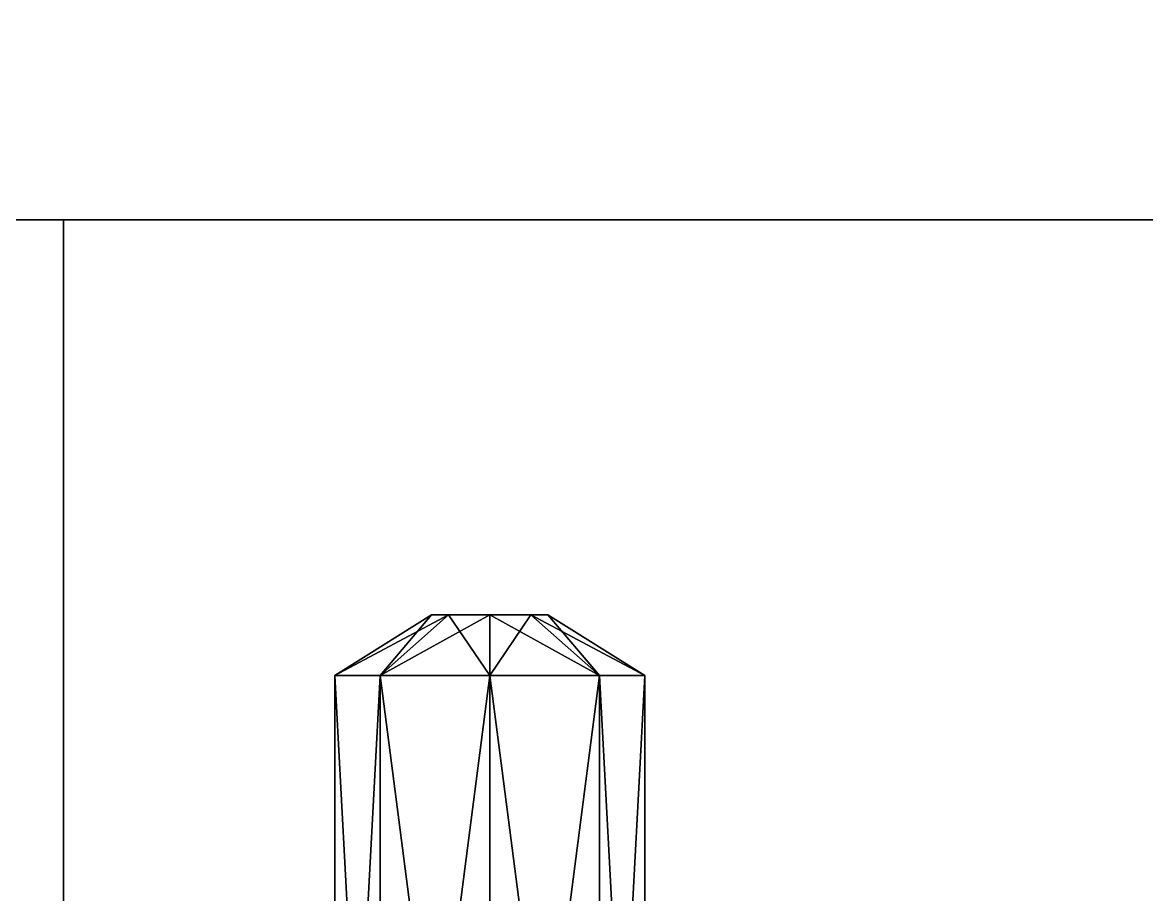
# Model space of a CAD drawing. Extents: x -150 to 2334, y -150 to 2984.
# Drawn here: x 1630.94 to 1659.95, y 2220.39 to 2242.89 of the extents above; entities that cross this region are included whole.
import ezdxf

# ---------------------------------------------------------------- set-up
doc = ezdxf.new("R2010")
doc.units = 0
for name, color, linetype in [('LAYER0', 7, 'CONTINUOUS'), ('LAYER176', 251, 'CONTINUOUS'), ('LAYER282', 7, 'CONTINUOUS'), ('LAYER283', 7, 'CONTINUOUS'), ('LAYER727', 251, 'CONTINUOUS'), ('LAYER728', 251, 'CONTINUOUS')]:
    doc.layers.add(name, color=color, linetype=linetype)

msp = doc.modelspace()

# ---------------------------------------------------------------- linework, layer by layer
at = {"layer": 'LAYER0', "invisible_edges": 1}
for points in [[(2334, 2984, -5), (-150, -150, -5), (-150, 2984, -5), (2334, 2984, -5)], [(-150, -150, -5), (2334, 2984, -5), (2334, -150, -5), (-150, -150, -5)], [(2334, -150), (-150, 2984), (-150, -150), (2334, -150)], [(-150, 2984), (2334, -150), (2334, 2984), (-150, 2984)]]:
    msp.add_3dface(points, dxfattribs=at)
at = {"layer": 'LAYER176', "invisible_edges": 1}
for points in [[(2164, 2237.792), (1614, 2219.792), (1614, 2237.792), (2164, 2237.792)], [(1614, 2219.792), (2164, 2237.792), (2164, 2219.792), (1614, 2219.792)], [(2164, 2219.792, 2350), (1614, 2237.792, 2350), (1614, 2219.792, 2350), (2164, 2219.792, 2350)], [(1614, 2237.792, 2350), (2164, 2219.792, 2350), (2164, 2237.792, 2350), (1614, 2237.792, 2350)], [(1614, 2237.792, 2350), (2164, 2237.792), (1614, 2237.792), (1614, 2237.792, 2350)], [(2164, 2237.792), (1614, 2237.792, 2350), (2164, 2237.792, 2350), (2164, 2237.792)]]:
    msp.add_3dface(points, dxfattribs=at)
at = {"layer": 'LAYER282'}
for points in [[(1639, 2226.042, 24), (1641.939, 2227.604, 25.06066), (1641.5, 2227.604, 24), (1639, 2226.042, 24)], [(1640.172, 2226.042, 26.82843), (1641.939, 2227.604, 25.06066), (1639, 2226.042, 24), (1640.172, 2226.042, 26.82843)], [(1639, 2226.042, 24), (1641.5, 2227.604, 24), (1640.172, 2226.042, 21.17157), (1639, 2226.042, 24)], [(1639, 2226.042, 24), (1640.172, 2226.042, 26.82843), (1641.5, 2227.604, 24), (1639, 2226.042, 24)], [(1639, 2226.042, 24), (1641.5, 2227.604, 24), (1640.172, 2226.042, 21.17157), (1639, 2226.042, 24)], [(1640.172, 2226.042, 26.82843), (1643, 2227.604, 25.5), (1641.939, 2227.604, 25.06066), (1640.172, 2226.042, 26.82843)], [(1643, 2226.042, 28), (1643, 2227.604, 25.5), (1640.172, 2226.042, 26.82843), (1643, 2226.042, 28)], [(1640.172, 2226.042, 21.17157), (1641.5, 2227.604, 24), (1641.939, 2227.604, 22.93934), (1640.172, 2226.042, 21.17157)], [(1640.172, 2226.042, 21.17157), (1643, 2227.604, 22.5), (1643, 2226.042, 20), (1640.172, 2226.042, 21.17157)], [(1641.939, 2227.604, 22.93934), (1643, 2227.604, 22.5), (1640.172, 2226.042, 21.17157), (1641.939, 2227.604, 22.93934)], [(1640.172, 2226.042, 26.82843), (1641.939, 2227.604, 25.06066), (1641.5, 2227.604, 24), (1640.172, 2226.042, 26.82843)], [(1640.172, 2226.042, 26.82843), (1643, 2226.042, 28), (1641.939, 2227.604, 25.06066), (1640.172, 2226.042, 26.82843)], [(1641.5, 2227.604, 24), (1641.939, 2227.604, 22.93934), (1640.172, 2226.042, 21.17157), (1641.5, 2227.604, 24)], [(1640.172, 2226.042, 21.17157), (1641.939, 2227.604, 22.93934), (1643, 2226.042, 20), (1640.172, 2226.042, 21.17157)], [(1641.5, 2227.604, 24), (1643, 2227.604, 22.5), (1641.939, 2227.604, 22.93934), (1641.5, 2227.604, 24)], [(1641.939, 2227.604, 25.06066), (1643, 2227.604, 22.5), (1641.5, 2227.604, 24), (1641.939, 2227.604, 25.06066)], [(1641.5, 2227.604, 24), (1641.939, 2227.604, 22.93934), (1641.939, 2227.604, 25.06066), (1641.5, 2227.604, 24)], [(1643, 2227.604, 25.5), (1641.939, 2227.604, 25.06066), (1643, 2227.604, 22.5), (1643, 2227.604, 25.5)], [(1643, 2226.042, 28), (1643, 2227.604, 25.5), (1641.939, 2227.604, 25.06066), (1643, 2226.042, 28)], [(1641.939, 2227.604, 25.06066), (1643, 2227.604, 25.5), (1643, 2227.604, 22.5), (1641.939, 2227.604, 25.06066)], [(1641.939, 2227.604, 25.06066), (1641.939, 2227.604, 22.93934), (1643, 2227.604, 22.5), (1641.939, 2227.604, 25.06066)], [(1641.939, 2227.604, 22.93934), (1643, 2227.604, 22.5), (1643, 2226.042, 20), (1641.939, 2227.604, 22.93934)], [(1643, 2226.042, 28), (1644.061, 2227.604, 25.06066), (1643, 2227.604, 25.5), (1643, 2226.042, 28)], [(1645.828, 2226.042, 26.82843), (1644.061, 2227.604, 25.06066), (1643, 2226.042, 28), (1645.828, 2226.042, 26.82843)], [(1643, 2227.604, 22.5), (1645.828, 2226.042, 21.17157), (1643, 2226.042, 20), (1643, 2227.604, 22.5)], [(1644.061, 2227.604, 22.93934), (1645.828, 2226.042, 21.17157), (1643, 2227.604, 22.5), (1644.061, 2227.604, 22.93934)], [(1644.061, 2227.604, 25.06066), (1643, 2227.604, 25.5), (1644.061, 2227.604, 22.93934), (1644.061, 2227.604, 25.06066)], [(1644.061, 2227.604, 22.93934), (1643, 2227.604, 25.5), (1643, 2227.604, 22.5), (1644.061, 2227.604, 22.93934)], [(1645.828, 2226.042, 26.82843), (1644.061, 2227.604, 25.06066), (1643, 2227.604, 25.5), (1645.828, 2226.042, 26.82843)], [(1643, 2226.042, 28), (1645.828, 2226.042, 26.82843), (1643, 2227.604, 25.5), (1643, 2226.042, 28)], [(1643, 2227.604, 25.5), (1644.061, 2227.604, 25.06066), (1644.061, 2227.604, 22.93934), (1643, 2227.604, 25.5)], [(1643, 2227.604, 25.5), (1644.061, 2227.604, 22.93934), (1643, 2227.604, 22.5), (1643, 2227.604, 25.5)], [(1644.061, 2227.604, 22.93934), (1645.828, 2226.042, 21.17157), (1643, 2226.042, 20), (1644.061, 2227.604, 22.93934)], [(1643, 2227.604, 22.5), (1644.061, 2227.604, 22.93934), (1643, 2226.042, 20), (1643, 2227.604, 22.5)], [(1645.828, 2226.042, 26.82843), (1644.061, 2227.604, 25.06066), (1644.5, 2227.604, 24), (1645.828, 2226.042, 26.82843)], [(1644.5, 2227.604, 24), (1645.828, 2226.042, 21.17157), (1644.061, 2227.604, 22.93934), (1644.5, 2227.604, 24)], [(1644.5, 2227.604, 24), (1644.061, 2227.604, 25.06066), (1644.061, 2227.604, 22.93934), (1644.5, 2227.604, 24)], [(1644.061, 2227.604, 25.06066), (1645.828, 2226.042, 26.82843), (1644.5, 2227.604, 24), (1644.061, 2227.604, 25.06066)], [(1647, 2226.042, 24), (1645.828, 2226.042, 21.17157), (1644.061, 2227.604, 22.93934), (1647, 2226.042, 24)], [(1644.5, 2227.604, 24), (1647, 2226.042, 24), (1644.061, 2227.604, 22.93934), (1644.5, 2227.604, 24)], [(1644.061, 2227.604, 25.06066), (1644.5, 2227.604, 24), (1644.061, 2227.604, 22.93934), (1644.061, 2227.604, 25.06066)], [(1647, 2226.042, 24), (1645.828, 2226.042, 26.82843), (1644.5, 2227.604, 24), (1647, 2226.042, 24)], [(1647, 2226.042, 24), (1645.828, 2226.042, 21.17157), (1644.5, 2227.604, 24), (1647, 2226.042, 24)], [(1645.828, 2226.042, 26.82843), (1647, 2226.042, 24), (1644.5, 2227.604, 24), (1645.828, 2226.042, 26.82843)], [(1639, 2204.167, 24), (1640.172, 2226.042, 26.82843), (1639, 2226.042, 24), (1639, 2204.167, 24)], [(1640.172, 2204.167, 26.82843), (1640.172, 2226.042, 26.82843), (1639, 2204.167, 24), (1640.172, 2204.167, 26.82843)], [(1640.172, 2204.167, 21.17157), (1639, 2226.042, 24), (1640.172, 2226.042, 21.17157), (1640.172, 2204.167, 21.17157)], [(1639, 2204.167, 24), (1639, 2226.042, 24), (1640.172, 2204.167, 21.17157), (1639, 2204.167, 24)], [(1640.172, 2204.167, 26.82843), (1639, 2226.042, 24), (1640.172, 2226.042, 26.82843), (1640.172, 2204.167, 26.82843)], [(1639, 2204.167, 24), (1640.172, 2204.167, 26.82843), (1639, 2226.042, 24), (1639, 2204.167, 24)], [(1639, 2204.167, 24), (1639, 2226.042, 24), (1640.172, 2226.042, 21.17157), (1639, 2204.167, 24)], [(1640.172, 2204.167, 21.17157), (1640.172, 2226.042, 21.17157), (1639, 2204.167, 24), (1640.172, 2204.167, 21.17157)], [(1640.172, 2204.167, 26.82843), (1639, 2226.042, 24), (1640.172, 2226.042, 26.82843), (1640.172, 2204.167, 26.82843)], [(1639, 2204.167, 24), (1640.172, 2204.167, 26.82843), (1639, 2226.042, 24), (1639, 2204.167, 24)], [(1639, 2204.167, 24), (1639, 2226.042, 24), (1640.172, 2226.042, 21.17157), (1639, 2204.167, 24)], [(1640.172, 2204.167, 21.17157), (1640.172, 2226.042, 21.17157), (1639, 2204.167, 24), (1640.172, 2204.167, 21.17157)], [(1640.172, 2204.167, 26.82843), (1643, 2226.042, 28), (1640.172, 2226.042, 26.82843), (1640.172, 2204.167, 26.82843)], [(1643, 2204.167, 28), (1643, 2226.042, 28), (1640.172, 2204.167, 26.82843), (1643, 2204.167, 28)], [(1640.172, 2226.042, 21.17157), (1643, 2204.167, 20), (1640.172, 2204.167, 21.17157), (1640.172, 2226.042, 21.17157)], [(1643, 2226.042, 20), (1643, 2204.167, 20), (1640.172, 2226.042, 21.17157), (1643, 2226.042, 20)], [(1643, 2204.167, 28), (1643, 2226.042, 28), (1640.172, 2226.042, 26.82843), (1643, 2204.167, 28)], [(1640.172, 2204.167, 26.82843), (1640.172, 2226.042, 26.82843), (1643, 2204.167, 28), (1640.172, 2204.167, 26.82843)], [(1643, 2204.167, 28), (1643, 2226.042, 28), (1640.172, 2226.042, 26.82843), (1643, 2204.167, 28)], [(1640.172, 2204.167, 26.82843), (1640.172, 2226.042, 26.82843), (1643, 2204.167, 28), (1640.172, 2204.167, 26.82843)], [(1643, 2226.042, 20), (1643, 2204.167, 20), (1640.172, 2204.167, 21.17157), (1643, 2226.042, 20)], [(1640.172, 2226.042, 21.17157), (1640.172, 2204.167, 21.17157), (1643, 2226.042, 20), (1640.172, 2226.042, 21.17157)], [(1643, 2204.167, 28), (1643, 2226.042, 28), (1645.828, 2226.042, 26.82843), (1643, 2204.167, 28)], [(1645.828, 2204.167, 26.82843), (1643, 2204.167, 28), (1645.828, 2226.042, 26.82843), (1645.828, 2204.167, 26.82843)], [(1643, 2226.042, 20), (1645.828, 2204.167, 21.17157), (1643, 2204.167, 20), (1643, 2226.042, 20)], [(1645.828, 2226.042, 21.17157), (1645.828, 2204.167, 21.17157), (1643, 2226.042, 20), (1645.828, 2226.042, 21.17157)], [(1643, 2204.167, 28), (1645.828, 2204.167, 26.82843), (1645.828, 2226.042, 26.82843), (1643, 2204.167, 28)], [(1643, 2226.042, 28), (1643, 2204.167, 28), (1645.828, 2226.042, 26.82843), (1643, 2226.042, 28)], [(1645.828, 2204.167, 26.82843), (1643, 2226.042, 28), (1645.828, 2226.042, 26.82843), (1645.828, 2204.167, 26.82843)], [(1643, 2204.167, 28), (1645.828, 2204.167, 26.82843), (1643, 2226.042, 28), (1643, 2204.167, 28)], [(1645.828, 2226.042, 21.17157), (1643, 2204.167, 20), (1645.828, 2204.167, 21.17157), (1645.828, 2226.042, 21.17157)], [(1643, 2226.042, 20), (1645.828, 2226.042, 21.17157), (1643, 2204.167, 20), (1643, 2226.042, 20)], [(1645.828, 2204.167, 26.82843), (1647, 2226.042, 24), (1645.828, 2226.042, 26.82843), (1645.828, 2204.167, 26.82843)], [(1647, 2204.167, 24), (1647, 2226.042, 24), (1645.828, 2204.167, 26.82843), (1647, 2204.167, 24)], [(1645.828, 2226.042, 21.17157), (1647, 2204.167, 24), (1645.828, 2204.167, 21.17157), (1645.828, 2226.042, 21.17157)], [(1647, 2226.042, 24), (1647, 2204.167, 24), (1645.828, 2226.042, 21.17157), (1647, 2226.042, 24)], [(1647, 2204.167, 24), (1647, 2226.042, 24), (1645.828, 2226.042, 26.82843), (1647, 2204.167, 24)], [(1645.828, 2204.167, 26.82843), (1645.828, 2226.042, 26.82843), (1647, 2204.167, 24), (1645.828, 2204.167, 26.82843)], [(1647, 2204.167, 24), (1647, 2226.042, 24), (1645.828, 2226.042, 26.82843), (1647, 2204.167, 24)], [(1645.828, 2204.167, 26.82843), (1645.828, 2226.042, 26.82843), (1647, 2204.167, 24), (1645.828, 2204.167, 26.82843)], [(1647, 2226.042, 24), (1647, 2204.167, 24), (1645.828, 2204.167, 21.17157), (1647, 2226.042, 24)], [(1645.828, 2226.042, 21.17157), (1645.828, 2204.167, 21.17157), (1647, 2226.042, 24), (1645.828, 2226.042, 21.17157)]]:
    msp.add_3dface(points, dxfattribs=at)
at = {"layer": 'LAYER283'}
for points in [[(1639, 2226.042, 56), (1641.939, 2227.604, 57.06066), (1641.5, 2227.604, 56), (1639, 2226.042, 56)], [(1640.172, 2226.042, 58.82843), (1641.939, 2227.604, 57.06066), (1639, 2226.042, 56), (1640.172, 2226.042, 58.82843)], [(1639, 2226.042, 56), (1641.5, 2227.604, 56), (1640.172, 2226.042, 53.17157), (1639, 2226.042, 56)], [(1639, 2226.042, 56), (1640.172, 2226.042, 58.82843), (1641.5, 2227.604, 56), (1639, 2226.042, 56)], [(1639, 2226.042, 56), (1641.5, 2227.604, 56), (1640.172, 2226.042, 53.17157), (1639, 2226.042, 56)], [(1640.172, 2226.042, 58.82843), (1643, 2227.604, 57.5), (1641.939, 2227.604, 57.06066), (1640.172, 2226.042, 58.82843)], [(1643, 2226.042, 60), (1643, 2227.604, 57.5), (1640.172, 2226.042, 58.82843), (1643, 2226.042, 60)], [(1640.172, 2226.042, 53.17157), (1641.5, 2227.604, 56), (1641.939, 2227.604, 54.93934), (1640.172, 2226.042, 53.17157)], [(1640.172, 2226.042, 53.17157), (1643, 2227.604, 54.5), (1643, 2226.042, 52), (1640.172, 2226.042, 53.17157)], [(1641.939, 2227.604, 54.93934), (1643, 2227.604, 54.5), (1640.172, 2226.042, 53.17157), (1641.939, 2227.604, 54.93934)], [(1640.172, 2226.042, 58.82843), (1641.939, 2227.604, 57.06066), (1641.5, 2227.604, 56), (1640.172, 2226.042, 58.82843)], [(1640.172, 2226.042, 58.82843), (1643, 2226.042, 60), (1641.939, 2227.604, 57.06066), (1640.172, 2226.042, 58.82843)], [(1641.5, 2227.604, 56), (1641.939, 2227.604, 54.93934), (1640.172, 2226.042, 53.17157), (1641.5, 2227.604, 56)], [(1640.172, 2226.042, 53.17157), (1641.939, 2227.604, 54.93934), (1643, 2226.042, 52), (1640.172, 2226.042, 53.17157)], [(1641.5, 2227.604, 56), (1643, 2227.604, 54.5), (1641.939, 2227.604, 54.93934), (1641.5, 2227.604, 56)], [(1641.939, 2227.604, 57.06066), (1643, 2227.604, 54.5), (1641.5, 2227.604, 56), (1641.939, 2227.604, 57.06066)], [(1641.5, 2227.604, 56), (1641.939, 2227.604, 54.93934), (1641.939, 2227.604, 57.06066), (1641.5, 2227.604, 56)], [(1643, 2227.604, 57.5), (1641.939, 2227.604, 57.06066), (1643, 2227.604, 54.5), (1643, 2227.604, 57.5)], [(1643, 2226.042, 60), (1643, 2227.604, 57.5), (1641.939, 2227.604, 57.06066), (1643, 2226.042, 60)], [(1641.939, 2227.604, 57.06066), (1643, 2227.604, 57.5), (1643, 2227.604, 54.5), (1641.939, 2227.604, 57.06066)], [(1641.939, 2227.604, 57.06066), (1641.939, 2227.604, 54.93934), (1643, 2227.604, 54.5), (1641.939, 2227.604, 57.06066)], [(1641.939, 2227.604, 54.93934), (1643, 2227.604, 54.5), (1643, 2226.042, 52), (1641.939, 2227.604, 54.93934)], [(1643, 2226.042, 60), (1644.061, 2227.604, 57.06066), (1643, 2227.604, 57.5), (1643, 2226.042, 60)], [(1645.828, 2226.042, 58.82843), (1644.061, 2227.604, 57.06066), (1643, 2226.042, 60), (1645.828, 2226.042, 58.82843)], [(1643, 2227.604, 54.5), (1645.828, 2226.042, 53.17157), (1643, 2226.042, 52), (1643, 2227.604, 54.5)], [(1644.061, 2227.604, 54.93934), (1645.828, 2226.042, 53.17157), (1643, 2227.604, 54.5), (1644.061, 2227.604, 54.93934)], [(1644.061, 2227.604, 57.06066), (1643, 2227.604, 57.5), (1644.061, 2227.604, 54.93934), (1644.061, 2227.604, 57.06066)], [(1644.061, 2227.604, 54.93934), (1643, 2227.604, 57.5), (1643, 2227.604, 54.5), (1644.061, 2227.604, 54.93934)], [(1645.828, 2226.042, 58.82843), (1644.061, 2227.604, 57.06066), (1643, 2227.604, 57.5), (1645.828, 2226.042, 58.82843)], [(1643, 2226.042, 60), (1645.828, 2226.042, 58.82843), (1643, 2227.604, 57.5), (1643, 2226.042, 60)], [(1643, 2227.604, 57.5), (1644.061, 2227.604, 57.06066), (1644.061, 2227.604, 54.93934), (1643, 2227.604, 57.5)], [(1643, 2227.604, 57.5), (1644.061, 2227.604, 54.93934), (1643, 2227.604, 54.5), (1643, 2227.604, 57.5)], [(1644.061, 2227.604, 54.93934), (1645.828, 2226.042, 53.17157), (1643, 2226.042, 52), (1644.061, 2227.604, 54.93934)], [(1643, 2227.604, 54.5), (1644.061, 2227.604, 54.93934), (1643, 2226.042, 52), (1643, 2227.604, 54.5)], [(1645.828, 2226.042, 58.82843), (1644.061, 2227.604, 57.06066), (1644.5, 2227.604, 56), (1645.828, 2226.042, 58.82843)], [(1644.5, 2227.604, 56), (1645.828, 2226.042, 53.17157), (1644.061, 2227.604, 54.93934), (1644.5, 2227.604, 56)], [(1644.5, 2227.604, 56), (1644.061, 2227.604, 57.06066), (1644.061, 2227.604, 54.93934), (1644.5, 2227.604, 56)], [(1644.061, 2227.604, 57.06066), (1645.828, 2226.042, 58.82843), (1644.5, 2227.604, 56), (1644.061, 2227.604, 57.06066)], [(1647, 2226.042, 56), (1645.828, 2226.042, 53.17157), (1644.061, 2227.604, 54.93934), (1647, 2226.042, 56)], [(1644.5, 2227.604, 56), (1647, 2226.042, 56), (1644.061, 2227.604, 54.93934), (1644.5, 2227.604, 56)], [(1644.061, 2227.604, 57.06066), (1644.5, 2227.604, 56), (1644.061, 2227.604, 54.93934), (1644.061, 2227.604, 57.06066)], [(1647, 2226.042, 56), (1645.828, 2226.042, 58.82843), (1644.5, 2227.604, 56), (1647, 2226.042, 56)], [(1647, 2226.042, 56), (1645.828, 2226.042, 53.17157), (1644.5, 2227.604, 56), (1647, 2226.042, 56)], [(1645.828, 2226.042, 58.82843), (1647, 2226.042, 56), (1644.5, 2227.604, 56), (1645.828, 2226.042, 58.82843)], [(1639, 2204.167, 56), (1640.172, 2226.042, 58.82843), (1639, 2226.042, 56), (1639, 2204.167, 56)], [(1640.172, 2204.167, 58.82843), (1640.172, 2226.042, 58.82843), (1639, 2204.167, 56), (1640.172, 2204.167, 58.82843)], [(1640.172, 2204.167, 53.17157), (1639, 2226.042, 56), (1640.172, 2226.042, 53.17157), (1640.172, 2204.167, 53.17157)], [(1639, 2204.167, 56), (1639, 2226.042, 56), (1640.172, 2204.167, 53.17157), (1639, 2204.167, 56)], [(1640.172, 2204.167, 58.82843), (1639, 2226.042, 56), (1640.172, 2226.042, 58.82843), (1640.172, 2204.167, 58.82843)], [(1639, 2204.167, 56), (1640.172, 2204.167, 58.82843), (1639, 2226.042, 56), (1639, 2204.167, 56)], [(1639, 2204.167, 56), (1639, 2226.042, 56), (1640.172, 2226.042, 53.17157), (1639, 2204.167, 56)], [(1640.172, 2204.167, 53.17157), (1640.172, 2226.042, 53.17157), (1639, 2204.167, 56), (1640.172, 2204.167, 53.17157)], [(1640.172, 2204.167, 58.82843), (1639, 2226.042, 56), (1640.172, 2226.042, 58.82843), (1640.172, 2204.167, 58.82843)], [(1639, 2204.167, 56), (1640.172, 2204.167, 58.82843), (1639, 2226.042, 56), (1639, 2204.167, 56)], [(1639, 2204.167, 56), (1639, 2226.042, 56), (1640.172, 2226.042, 53.17157), (1639, 2204.167, 56)], [(1640.172, 2204.167, 53.17157), (1640.172, 2226.042, 53.17157), (1639, 2204.167, 56), (1640.172, 2204.167, 53.17157)], [(1640.172, 2204.167, 58.82843), (1643, 2226.042, 60), (1640.172, 2226.042, 58.82843), (1640.172, 2204.167, 58.82843)], [(1643, 2204.167, 60), (1643, 2226.042, 60), (1640.172, 2204.167, 58.82843), (1643, 2204.167, 60)], [(1640.172, 2226.042, 53.17157), (1643, 2204.167, 52), (1640.172, 2204.167, 53.17157), (1640.172, 2226.042, 53.17157)], [(1643, 2226.042, 52), (1643, 2204.167, 52), (1640.172, 2226.042, 53.17157), (1643, 2226.042, 52)], [(1643, 2204.167, 60), (1643, 2226.042, 60), (1640.172, 2226.042, 58.82843), (1643, 2204.167, 60)], [(1640.172, 2204.167, 58.82843), (1640.172, 2226.042, 58.82843), (1643, 2204.167, 60), (1640.172, 2204.167, 58.82843)], [(1643, 2204.167, 60), (1643, 2226.042, 60), (1640.172, 2226.042, 58.82843), (1643, 2204.167, 60)], [(1640.172, 2204.167, 58.82843), (1640.172, 2226.042, 58.82843), (1643, 2204.167, 60), (1640.172, 2204.167, 58.82843)], [(1643, 2226.042, 52), (1643, 2204.167, 52), (1640.172, 2204.167, 53.17157), (1643, 2226.042, 52)], [(1640.172, 2226.042, 53.17157), (1640.172, 2204.167, 53.17157), (1643, 2226.042, 52), (1640.172, 2226.042, 53.17157)], [(1643, 2204.167, 60), (1643, 2226.042, 60), (1645.828, 2226.042, 58.82843), (1643, 2204.167, 60)], [(1645.828, 2204.167, 58.82843), (1643, 2204.167, 60), (1645.828, 2226.042, 58.82843), (1645.828, 2204.167, 58.82843)], [(1643, 2226.042, 52), (1645.828, 2204.167, 53.17157), (1643, 2204.167, 52), (1643, 2226.042, 52)], [(1645.828, 2226.042, 53.17157), (1645.828, 2204.167, 53.17157), (1643, 2226.042, 52), (1645.828, 2226.042, 53.17157)], [(1643, 2204.167, 60), (1645.828, 2204.167, 58.82843), (1645.828, 2226.042, 58.82843), (1643, 2204.167, 60)], [(1643, 2226.042, 60), (1643, 2204.167, 60), (1645.828, 2226.042, 58.82843), (1643, 2226.042, 60)], [(1645.828, 2204.167, 58.82843), (1643, 2226.042, 60), (1645.828, 2226.042, 58.82843), (1645.828, 2204.167, 58.82843)], [(1643, 2204.167, 60), (1645.828, 2204.167, 58.82843), (1643, 2226.042, 60), (1643, 2204.167, 60)], [(1645.828, 2226.042, 53.17157), (1643, 2204.167, 52), (1645.828, 2204.167, 53.17157), (1645.828, 2226.042, 53.17157)], [(1643, 2226.042, 52), (1645.828, 2226.042, 53.17157), (1643, 2204.167, 52), (1643, 2226.042, 52)], [(1645.828, 2204.167, 58.82843), (1647, 2226.042, 56), (1645.828, 2226.042, 58.82843), (1645.828, 2204.167, 58.82843)], [(1647, 2204.167, 56), (1647, 2226.042, 56), (1645.828, 2204.167, 58.82843), (1647, 2204.167, 56)], [(1645.828, 2226.042, 53.17157), (1647, 2204.167, 56), (1645.828, 2204.167, 53.17157), (1645.828, 2226.042, 53.17157)], [(1647, 2226.042, 56), (1647, 2204.167, 56), (1645.828, 2226.042, 53.17157), (1647, 2226.042, 56)], [(1647, 2204.167, 56), (1647, 2226.042, 56), (1645.828, 2226.042, 58.82843), (1647, 2204.167, 56)], [(1645.828, 2204.167, 58.82843), (1645.828, 2226.042, 58.82843), (1647, 2204.167, 56), (1645.828, 2204.167, 58.82843)], [(1647, 2204.167, 56), (1647, 2226.042, 56), (1645.828, 2226.042, 58.82843), (1647, 2204.167, 56)], [(1645.828, 2204.167, 58.82843), (1645.828, 2226.042, 58.82843), (1647, 2204.167, 56), (1645.828, 2204.167, 58.82843)], [(1647, 2226.042, 56), (1647, 2204.167, 56), (1645.828, 2204.167, 53.17157), (1647, 2226.042, 56)], [(1645.828, 2226.042, 53.17157), (1645.828, 2204.167, 53.17157), (1647, 2226.042, 56), (1645.828, 2226.042, 53.17157)]]:
    msp.add_3dface(points, dxfattribs=at)
at = {"layer": 'LAYER727', "invisible_edges": 1}
for points in [[(1632, 2237.792, 2350), (1614, 2237.792, 2420), (1632, 2237.792, 2420), (1632, 2237.792, 2350)], [(1614, 2237.792, 2420), (1632, 2237.792, 2350), (1614, 2237.792, 2350), (1614, 2237.792, 2420)], [(1632, -22.20801, 2420), (1614, 2237.792, 2420), (1614, -22.20801, 2420), (1632, -22.20801, 2420)], [(1614, 2237.792, 2420), (1632, -22.20801, 2420), (1632, 2237.792, 2420), (1614, 2237.792, 2420)], [(1632, 2237.792, 2350), (1614, -22.20801, 2350), (1614, 2237.792, 2350), (1632, 2237.792, 2350)], [(1614, -22.20801, 2350), (1632, 2237.792, 2350), (1632, -22.20801, 2350), (1614, -22.20801, 2350)], [(1632, -22.20801, 2420), (1632, 2237.792, 2350), (1632, 2237.792, 2420), (1632, -22.20801, 2420)], [(1632, 2237.792, 2350), (1632, -22.20801, 2420), (1632, -22.20801, 2350), (1632, 2237.792, 2350)]]:
    msp.add_3dface(points, dxfattribs=at)
at = {"layer": 'LAYER728', "invisible_edges": 1}
for points in [[(1632, 2237.792, 2350), (1632, 2219.792, 2420), (1632, 2237.792, 2420), (1632, 2237.792, 2350)], [(1632, 2219.792, 2420), (1632, 2237.792, 2350), (1632, 2219.792, 2350), (1632, 2219.792, 2420)], [(2204, 2237.792, 2420), (1632, 2219.792, 2420), (2204, 2219.792, 2420), (2204, 2237.792, 2420)], [(1632, 2219.792, 2420), (2204, 2237.792, 2420), (1632, 2237.792, 2420), (1632, 2219.792, 2420)], [(1632, 2237.792, 2350), (2204, 2219.792, 2350), (1632, 2219.792, 2350), (1632, 2237.792, 2350)], [(2204, 2219.792, 2350), (1632, 2237.792, 2350), (2204, 2237.792, 2350), (2204, 2219.792, 2350)], [(2204, 2237.792, 2420), (1632, 2237.792, 2350), (1632, 2237.792, 2420), (2204, 2237.792, 2420)], [(1632, 2237.792, 2350), (2204, 2237.792, 2420), (2204, 2237.792, 2350), (1632, 2237.792, 2350)]]:
    msp.add_3dface(points, dxfattribs=at)

doc.saveas('drawing.dxf')
